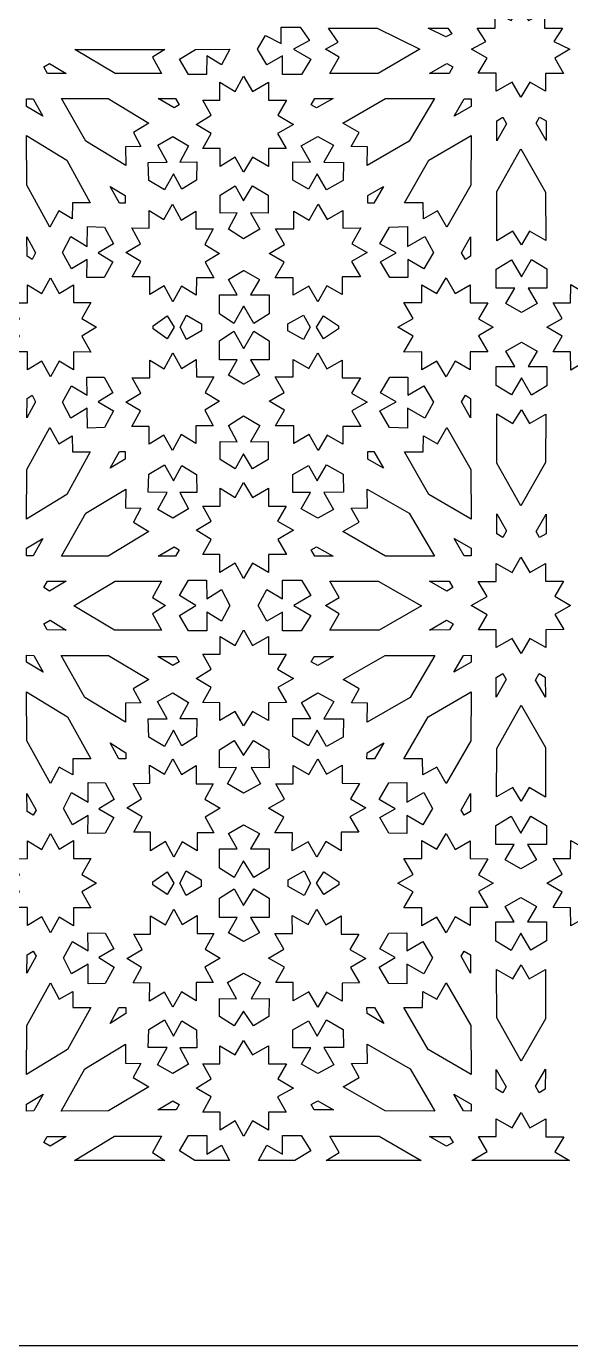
# Model space of a CAD drawing. Extents: x -340 to 340, y -245 to 245.
# Drawn here: x 176.7 to 235.5, y -245.1 to -102.7 of the extents above; entities that cross this region are included whole.
import ezdxf

# ---------------------------------------------------------------- set-up
doc = ezdxf.new("R2010")
doc.units = 0
doc.layers.add('LAYER_1', color=18, linetype='CONTINUOUS')

msp = doc.modelspace()

# ---------------------------------------------------------------- linework, layer by layer
at = {"layer": 'LAYER_1'}
msp.add_lwpolyline([(339.89, 144.89, 0.454904), (239.89, 244.89), (-340.11, 244.89), (-340.11, -245.11), (339.89, -245.11)], format="xyb", close=True, dxfattribs=at)
for points in [[(230.97, -102.06), (232.68, -101.19), (232.69, -102.88), (234.62, -102.87), (233.69, -104.31), (235.41, -105.16), (233.8, -106.14), (234.73, -107.77), (232.8, -107.77), (232.79, -109.7), (231.08, -108.7), (230.13, -110.35), (229.18, -108.7), (227.46, -109.69), (227.46, -107.75), (225.53, -107.75), (226.48, -106.12), (224.8, -105.16), (226.36, -104.32), (225.41, -102.9), (227.35, -102.89), (227.34, -101.2), (229.07, -102.07), (230.01, -100.62)], [(207.31, -104.22), (205.57, -105.16), (207.45, -106.23), (206.44, -107.9), (204.39, -107.9), (204.38, -105.88), (202.72, -106.86), (201.69, -105.16), (202.57, -103.68), (204.24, -104.53), (204.24, -102.77), (206.3, -102.77)], [(214.6, -102.88), (219.23, -105.16), (214.73, -107.77), (209.51, -107.78), (210.52, -106.03), (209.03, -105.16), (210.39, -104.4), (209.37, -102.87)], [(222.68, -103.49), (222.02, -103.82), (220.14, -102.88), (222.25, -102.87)], [(190.35, -106.03), (191.32, -107.78), (186.34, -107.77), (181.98, -105.18), (191.71, -105.18)], [(197.8, -106.86), (196.22, -105.88), (196.21, -107.9), (194.25, -107.9), (193.29, -106.23), (195.01, -105.18), (198.71, -105.16)], [(181.06, -107.77), (179.04, -107.78), (178.64, -107.07), (179.26, -106.7)], [(222.8, -107.07), (222.38, -107.78), (220.26, -107.77), (222.14, -106.7)], [(201.17, -109.71), (202.9, -108.71), (202.89, -110.65), (204.82, -110.65), (203.88, -112.28), (205.57, -113.27), (203.87, -114.25), (204.81, -115.88), (202.88, -115.87), (202.87, -117.81), (201.16, -116.81), (200.2, -118.44), (199.3, -116.81), (197.66, -117.81), (197.65, -115.87), (195.81, -115.88), (196.7, -114.25), (195.08, -113.27), (196.7, -112.28), (195.8, -110.65), (197.64, -110.65), (197.64, -108.71), (199.28, -109.71), (200.2, -108.07)], [(177.48, -110.52), (178.51, -112.4), (176.76, -111.34), (176.76, -110.52)], [(189.98, -113.13), (188.31, -114.13), (189.11, -115.65), (187.46, -115.68), (187.47, -117.71), (183.15, -115.1), (180.54, -110.48), (185.57, -110.47)], [(193.25, -111.16), (192.71, -111.48), (190.98, -110.46), (192.86, -110.46)], [(209.86, -110.46), (208.05, -111.48), (207.49, -111.16), (207.9, -110.46)], [(220.8, -110.48), (218.07, -115.1), (213.55, -117.71), (213.56, -115.68), (211.82, -115.65), (212.67, -114.13), (210.92, -113.13), (215.53, -110.47)], [(224.76, -111.34), (222.93, -112.4), (224.01, -110.52), (224.77, -110.52)], [(228.58, -113.21), (227.52, -115.04), (227.53, -112.87), (228.18, -112.49)], [(232.86, -112.89), (232.87, -115.01), (231.78, -113.14), (232.14, -112.48)], [(181.12, -117.12), (183.65, -121.75), (181.72, -121.73), (181.68, -123.47), (180.24, -122.62), (179.28, -124.37), (176.8, -119.84), (176.77, -114.46)], [(194.26, -115.6), (193.31, -117.35), (195.14, -117.33), (195.13, -119.28), (193.53, -120.28), (192.62, -118.6), (191.66, -120.35), (189.96, -119.33), (189.91, -117.38), (191.94, -117.36), (190.94, -115.51), (192.56, -114.57)], [(209.91, -115.51), (208.86, -117.36), (210.99, -117.38), (210.94, -119.33), (209.15, -120.35), (208.15, -118.6), (207.19, -120.28), (205.52, -119.28), (205.5, -117.33), (207.43, -117.35), (206.43, -115.6), (208.21, -114.57)], [(224.72, -119.84), (222.13, -124.37), (221.12, -122.62), (219.61, -123.47), (219.57, -121.73), (217.55, -121.75), (220.2, -117.12), (224.76, -114.46)], [(232.79, -120.58), (232.82, -125.81), (231.07, -124.79), (230.18, -126.29), (229.28, -124.8), (227.54, -125.83), (227.52, -120.5), (230.14, -115.91)], [(187.41, -120.96), (187.42, -121.78), (186.8, -121.77), (185.79, -119.97)], [(202.84, -120.9), (202.86, -122.85), (200.94, -122.83), (201.94, -124.58), (200.2, -125.61), (198.55, -124.58), (199.51, -122.83), (197.67, -122.85), (197.68, -120.9), (199.28, -119.91), (200.2, -121.53), (201.17, -119.91)], [(214.25, -121.77), (213.6, -121.78), (213.61, -120.96), (215.3, -119.97)], [(193.46, -123.6), (195.03, -122.65), (195.03, -124.55), (196.92, -124.55), (196, -126.23), (197.59, -127.2), (196.04, -128.14), (196.97, -129.84), (195.1, -129.84), (195.09, -131.72), (193.5, -130.75), (192.57, -132.42), (191.63, -130.69), (190.06, -131.64), (190.07, -129.74), (188.17, -129.74), (189.09, -128.06), (187.5, -127.1), (189.05, -126.15), (188.13, -124.45), (189.99, -124.46), (190, -122.57), (191.59, -123.54), (192.52, -121.87)], [(209.23, -123.54), (210.9, -122.57), (210.9, -124.46), (212.86, -124.45), (211.89, -126.15), (213.52, -127.1), (211.84, -128.06), (212.81, -129.74), (210.83, -129.74), (210.83, -131.64), (209.18, -130.69), (208.2, -132.42), (207.23, -130.75), (205.56, -131.72), (205.55, -129.84), (203.6, -129.84), (204.57, -128.14), (202.94, -127.2), (204.61, -126.23), (203.64, -124.55), (205.63, -124.55), (205.62, -122.65), (207.27, -123.6), (208.26, -121.87)], [(185.19, -124.36), (186.16, -126.15), (184.49, -127.15), (186.09, -128.11), (185.14, -129.79), (183.28, -129.8), (183.3, -127.87), (181.63, -128.87), (180.65, -127.09), (181.54, -125.38), (183.31, -126.44), (183.33, -124.31)], [(217.9, -126.44), (219.75, -125.38), (220.69, -127.09), (219.66, -128.87), (217.92, -127.87), (217.94, -129.8), (215.99, -129.79), (214.99, -128.11), (216.67, -127.15), (214.92, -126.15), (215.94, -124.36), (217.88, -124.31)], [(177.74, -127.13), (177.36, -127.84), (176.83, -127.51), (176.81, -125.42)], [(224.7, -127.51), (224.14, -127.84), (223.73, -127.13), (224.71, -125.42)], [(232.93, -128.88), (232.94, -130.94), (230.92, -130.95), (231.9, -132.61), (230.21, -133.57), (228.51, -132.62), (229.48, -130.95), (227.47, -130.96), (227.45, -128.9), (229.11, -127.88), (230.2, -129.72), (231.27, -127.87)], [(201.91, -130), (200.93, -131.67), (202.95, -131.67), (202.95, -133.73), (201.29, -134.75), (200.23, -132.9), (200.2, -132.95), (200.18, -132.9), (199.16, -134.75), (197.58, -133.73), (197.59, -131.67), (199.51, -131.67), (198.58, -130), (200.18, -129.05), (200.2, -129.06), (200.23, -129.05)], [(180.3, -131.53), (181.85, -130.58), (181.85, -132.51), (183.7, -132.51), (182.75, -134.23), (184.33, -135.18), (182.75, -136.12), (183.7, -137.85), (181.85, -137.84), (181.85, -139.78), (180.3, -138.83), (179.36, -140.52), (178.43, -138.82), (176.87, -139.76), (176.87, -137.82), (175.03, -137.82), (175.99, -136.1), (174.48, -135.18), (175.99, -134.26), (175.03, -132.54), (176.87, -132.53), (176.87, -130.6), (178.43, -131.53), (179.36, -129.84)], [(223.02, -131.53), (224.65, -130.6), (224.64, -132.53), (226.57, -132.54), (225.57, -134.26), (227.15, -135.18), (225.57, -136.1), (226.57, -137.82), (224.64, -137.82), (224.65, -139.76), (223.02, -138.82), (222.05, -140.52), (221.06, -138.83), (219.43, -139.78), (219.43, -137.84), (217.5, -137.85), (218.49, -136.12), (216.84, -135.18), (218.49, -134.23), (217.5, -132.51), (219.43, -132.51), (219.43, -130.58), (221.06, -131.53), (222.05, -129.84)], [(239.11, -131.6), (240.78, -130.63), (240.78, -132.62), (242.68, -132.62), (241.73, -134.27), (243.3, -135.18), (241.73, -136.09), (242.68, -137.74), (240.78, -137.74), (240.78, -139.73), (239.11, -138.76), (238.15, -140.44), (237.2, -138.81), (235.51, -139.79), (235.5, -137.83), (233.62, -137.83), (234.59, -136.15), (232.92, -135.18), (234.59, -134.21), (233.62, -132.53), (235.5, -132.53), (235.51, -130.57), (237.2, -131.55), (238.15, -129.92)], [(195.64, -134.81), (195.65, -135.18), (195.64, -135.55), (194.02, -136.5), (193.35, -135.18), (194.02, -133.86)], [(207.39, -135.18), (206.68, -136.5), (204.99, -135.55), (204.97, -135.18), (204.99, -134.81), (206.68, -133.86)], [(192.71, -135.18), (191.96, -136.42), (190.42, -135.34), (190.42, -135.18), (190.42, -135.02), (191.96, -133.94)], [(210.46, -135.02), (210.45, -135.18), (210.46, -135.34), (208.84, -136.42), (208.05, -135.18), (208.84, -133.94)], [(202.95, -136.63), (202.95, -138.69), (200.93, -138.69), (201.91, -140.35), (200.23, -141.31), (200.2, -141.3), (200.18, -141.31), (198.58, -140.35), (199.51, -138.69), (197.59, -138.69), (197.58, -136.63), (199.16, -135.61), (200.18, -137.45), (200.2, -137.41), (200.23, -137.45), (201.29, -135.61)], [(193.5, -139.61), (195.09, -138.64), (195.1, -140.52), (196.97, -140.52), (196.04, -142.22), (197.59, -143.16), (196, -144.13), (196.92, -145.8), (195.03, -145.81), (195.03, -147.71), (193.46, -146.76), (192.52, -148.49), (191.59, -146.82), (190, -147.79), (189.99, -145.9), (188.13, -145.9), (189.05, -144.2), (187.5, -143.26), (189.09, -142.3), (188.17, -140.62), (190.07, -140.62), (190.06, -138.72), (191.63, -139.67), (192.57, -137.94)], [(209.18, -139.67), (210.83, -138.72), (210.83, -140.62), (212.81, -140.62), (211.84, -142.3), (213.52, -143.26), (211.89, -144.2), (212.86, -145.9), (210.9, -145.9), (210.9, -147.79), (209.23, -146.82), (208.26, -148.49), (207.27, -146.76), (205.62, -147.71), (205.63, -145.81), (203.64, -145.8), (204.61, -144.13), (202.94, -143.16), (204.57, -142.22), (203.6, -140.52), (205.55, -140.52), (205.56, -138.64), (207.23, -139.61), (208.2, -137.94)], [(231.9, -137.75), (230.92, -139.41), (232.94, -139.42), (232.93, -141.48), (231.27, -142.49), (230.2, -140.64), (229.11, -142.48), (227.45, -141.46), (227.47, -139.4), (229.48, -139.41), (228.51, -137.74), (230.21, -136.79)], [(185.14, -140.57), (186.09, -142.25), (184.49, -143.21), (186.16, -144.21), (185.19, -146), (183.33, -146.05), (183.31, -143.92), (181.54, -144.98), (180.65, -143.27), (181.63, -141.49), (183.3, -142.49), (183.28, -140.56)], [(217.92, -142.49), (219.66, -141.49), (220.69, -143.27), (219.75, -144.98), (217.9, -143.92), (217.88, -146.05), (215.94, -146), (214.92, -144.21), (216.67, -143.21), (214.99, -142.25), (215.99, -140.57), (217.94, -140.56)], [(177.74, -143.23), (176.81, -144.94), (176.83, -142.85), (177.36, -142.52)], [(224.7, -142.85), (224.71, -144.94), (223.73, -143.23), (224.14, -142.52)], [(201.94, -145.78), (200.94, -147.53), (202.86, -147.51), (202.84, -149.46), (201.17, -150.45), (200.2, -148.83), (199.28, -150.45), (197.68, -149.46), (197.67, -147.51), (199.51, -147.53), (198.55, -145.78), (200.2, -144.75)], [(231.07, -145.56), (232.82, -144.55), (232.79, -149.78), (230.14, -154.45), (227.52, -149.86), (227.54, -144.53), (229.28, -145.56), (230.18, -144.07)], [(180.24, -147.74), (181.68, -146.89), (181.72, -148.63), (183.65, -148.61), (181.12, -153.24), (176.77, -155.9), (176.8, -150.52), (179.28, -145.99)], [(224.72, -150.52), (224.76, -155.9), (220.2, -153.24), (217.55, -148.61), (219.57, -148.63), (219.61, -146.89), (221.12, -147.74), (222.13, -145.99)], [(187.41, -149.4), (185.79, -150.39), (186.8, -148.59), (187.42, -148.58)], [(214.25, -148.59), (215.3, -150.39), (213.61, -149.4), (213.6, -148.58)], [(192.62, -151.76), (193.53, -150.08), (195.13, -151.08), (195.14, -153.02), (193.31, -153.01), (194.26, -154.76), (192.56, -155.79), (190.94, -154.85), (191.94, -153), (189.91, -152.98), (189.96, -151.03), (191.66, -150.01)], [(210.94, -151.03), (210.99, -152.98), (208.86, -153), (209.91, -154.85), (208.21, -155.79), (206.43, -154.76), (207.43, -153.01), (205.5, -153.02), (205.52, -151.08), (207.19, -150.08), (208.15, -151.76), (209.15, -150.01)], [(201.16, -153.55), (202.87, -152.55), (202.88, -154.49), (204.81, -154.48), (203.87, -156.11), (205.57, -157.09), (203.88, -158.08), (204.82, -159.71), (202.89, -159.71), (202.9, -161.64), (201.17, -160.65), (200.2, -162.29), (199.28, -160.65), (197.64, -161.64), (197.64, -159.71), (195.8, -159.71), (196.7, -158.08), (195.08, -157.09), (196.7, -156.11), (195.81, -154.48), (197.65, -154.49), (197.66, -152.55), (199.3, -153.55), (200.2, -151.92)], [(187.46, -154.68), (189.11, -154.71), (188.31, -156.23), (189.98, -157.23), (185.57, -159.89), (180.54, -159.88), (183.15, -155.26), (187.47, -152.65)], [(218.07, -155.26), (220.8, -159.88), (215.53, -159.89), (210.92, -157.23), (212.67, -156.23), (211.82, -154.71), (213.56, -154.68), (213.55, -152.65)], [(228.58, -157.15), (228.18, -157.87), (227.53, -157.48), (227.52, -155.32)], [(232.86, -157.47), (232.14, -157.88), (231.78, -157.22), (232.87, -155.35)], [(177.48, -159.84), (176.76, -159.84), (176.76, -159.02), (178.51, -157.96)], [(224.76, -159.02), (224.77, -159.84), (224.01, -159.84), (222.93, -157.96)], [(193.25, -159.2), (192.86, -159.9), (190.98, -159.9), (192.71, -158.88)], [(209.86, -159.9), (207.9, -159.9), (207.49, -159.2), (208.05, -158.88)], [(231.08, -161.66), (232.79, -160.66), (232.8, -162.59), (234.73, -162.58), (233.8, -164.22), (235.49, -165.2), (233.8, -166.18), (234.75, -167.81), (232.81, -167.82), (232.82, -169.75), (231.1, -168.76), (230.15, -170.41), (229.2, -168.76), (227.48, -169.76), (227.48, -167.83), (225.55, -167.84), (226.48, -166.2), (224.78, -165.22), (226.48, -164.24), (225.53, -162.61), (227.46, -162.61), (227.46, -160.67), (229.18, -161.66), (230.13, -160.01)], [(181.06, -162.59), (179.26, -163.66), (178.64, -163.28), (179.04, -162.58)], [(190.35, -164.33), (191.77, -165.22), (190.36, -166.12), (191.33, -167.86), (186.25, -167.87), (181.88, -165.24), (186.34, -162.59), (191.32, -162.58)], [(196.21, -162.46), (196.22, -164.48), (197.8, -163.5), (198.71, -165.2), (197.81, -166.9), (196.22, -165.92), (196.22, -167.94), (194.26, -167.95), (193.29, -166.28), (195.04, -165.2), (193.29, -164.13), (194.25, -162.46)], [(207.45, -164.13), (205.61, -165.2), (207.45, -166.28), (206.43, -167.95), (204.38, -167.94), (204.38, -165.92), (202.72, -166.9), (201.77, -165.2), (202.72, -163.5), (204.38, -164.48), (204.39, -162.46), (206.44, -162.46)], [(214.73, -162.59), (219.4, -165.24), (214.82, -167.87), (209.5, -167.86), (210.52, -166.12), (209.04, -165.22), (210.52, -164.33), (209.51, -162.58)], [(222.8, -163.28), (222.14, -163.66), (220.26, -162.59), (222.38, -162.58)], [(181.05, -167.86), (178.99, -167.85), (178.62, -167.2), (179.31, -166.79)], [(201.16, -169.54), (202.87, -168.54), (202.88, -170.47), (204.81, -170.46), (203.87, -172.1), (205.57, -173.08), (203.88, -174.06), (204.82, -175.69), (202.89, -175.7), (202.9, -177.63), (201.17, -176.64), (200.2, -178.19), (199.28, -176.64), (197.64, -177.63), (197.64, -175.7), (195.8, -175.69), (196.7, -174.06), (195.08, -173.08), (196.7, -172.1), (195.81, -170.46), (197.65, -170.47), (197.66, -168.54), (199.3, -169.54), (200.18, -167.88), (200.2, -167.96), (200.23, -167.88)], [(222.81, -167.2), (222.43, -167.85), (220.27, -167.86), (222.1, -166.79)], [(177.54, -170.59), (178.55, -172.42), (176.76, -171.34), (176.76, -170.58)], [(185.63, -170.61), (189.96, -173.21), (188.29, -174.22), (189.1, -175.73), (187.45, -175.77), (187.46, -177.79), (183.05, -175.15), (180.51, -170.59)], [(192.92, -170.72), (193.24, -171.28), (192.56, -171.68), (190.94, -170.7)], [(208.21, -171.68), (207.5, -171.28), (207.83, -170.72), (209.91, -170.7)], [(218.17, -175.15), (213.55, -177.79), (213.57, -175.77), (211.84, -175.73), (212.69, -174.22), (210.94, -173.21), (215.47, -170.61), (220.83, -170.59)], [(224.76, -171.34), (222.89, -172.42), (223.95, -170.59), (224.77, -170.58)], [(228.54, -173.21), (227.46, -175.09), (227.46, -172.97), (228.17, -172.55)], [(232.77, -172.93), (232.78, -175.1), (231.72, -173.27), (232.12, -172.55)], [(181.19, -177.24), (183.7, -181.75), (181.77, -181.75), (181.75, -183.49), (180.3, -182.65), (179.35, -184.42), (176.79, -179.81), (176.76, -174.53)], [(194.25, -175.67), (193.3, -177.42), (195.14, -177.4), (195.13, -179.35), (193.53, -180.35), (192.62, -178.67), (191.66, -180.42), (189.96, -179.41), (189.9, -177.46), (191.94, -177.43), (190.92, -175.58), (192.55, -174.64)], [(209.93, -175.58), (208.86, -177.43), (210.99, -177.46), (210.94, -179.41), (209.15, -180.42), (208.15, -178.67), (207.19, -180.35), (205.52, -179.35), (205.51, -177.4), (207.44, -177.42), (206.44, -175.67), (208.22, -174.64)], [(224.74, -179.81), (222.05, -184.42), (221.06, -182.65), (219.54, -183.49), (219.52, -181.75), (217.5, -181.75), (220.13, -177.24), (224.76, -174.53)], [(232.8, -180.55), (232.79, -185.89), (231.04, -184.86), (230.15, -186.35), (229.26, -184.86), (227.51, -185.88), (227.52, -180.65), (230.17, -175.97)], [(187.49, -181.1), (187.5, -181.76), (186.72, -181.75), (185.78, -180.05)], [(202.93, -180.78), (202.95, -182.73), (201.02, -182.71), (202.02, -184.46), (200.2, -185.48), (198.47, -184.46), (199.43, -182.71), (197.59, -182.73), (197.6, -180.78), (199.19, -179.78), (200.2, -181.39), (201.26, -179.78)], [(214.33, -181.75), (213.51, -181.76), (213.52, -181.1), (215.32, -180.05)], [(193.49, -183.45), (195.09, -182.48), (195.09, -184.47), (196.91, -184.46), (196, -186.11), (197.65, -187.1), (196.06, -188.07), (196.99, -189.74), (195.19, -189.75), (195.2, -191.71), (193.57, -190.74), (192.68, -192.38), (191.75, -190.7), (190.16, -191.68), (190.16, -189.69), (188.34, -189.69), (189.25, -188.04), (187.6, -187.06), (189.19, -186.08), (188.26, -184.41), (190.06, -184.4), (190.05, -182.44), (191.67, -183.42), (192.57, -181.78)], [(209.14, -183.42), (210.84, -182.44), (210.83, -184.4), (212.72, -184.41), (211.74, -186.08), (213.41, -187.06), (211.68, -188.04), (212.63, -189.69), (210.73, -189.69), (210.73, -191.68), (209.06, -190.7), (208.09, -192.38), (207.15, -190.74), (205.45, -191.71), (205.46, -189.75), (203.57, -189.74), (204.55, -188.07), (202.88, -187.1), (204.61, -186.11), (203.66, -184.46), (205.56, -184.47), (205.56, -182.48), (207.23, -183.45), (208.2, -181.78)], [(185.26, -184.35), (186.24, -186.14), (184.58, -187.15), (186.19, -188.1), (185.25, -189.78), (183.39, -189.81), (183.4, -187.88), (181.74, -188.9), (180.74, -187.12), (181.62, -185.4), (183.4, -186.45), (183.4, -184.32)], [(217.81, -186.45), (219.67, -185.4), (220.59, -187.12), (219.55, -188.9), (217.81, -187.88), (217.82, -189.81), (215.87, -189.78), (214.89, -188.1), (216.57, -187.15), (214.83, -186.14), (215.86, -184.35), (217.81, -184.32)], [(177.8, -187.3), (177.49, -187.86), (176.82, -187.45), (176.81, -185.49)], [(224.7, -187.45), (224, -187.86), (223.68, -187.3), (224.71, -185.49)], [(230.14, -189.78), (231.22, -187.94), (232.88, -188.96), (232.88, -191.02), (230.86, -191.01), (231.83, -192.68), (230.14, -193.63), (228.45, -192.68), (229.42, -191.01), (227.41, -191.01), (227.41, -188.95), (229.07, -187.94)], [(201.92, -189.83), (200.94, -191.49), (202.96, -191.49), (202.95, -193.56), (201.29, -194.56), (200.2, -192.78), (199.17, -194.56), (197.58, -193.56), (197.58, -191.49), (199.5, -191.49), (198.56, -189.83), (200.2, -188.89)], [(180.3, -191.53), (181.85, -190.59), (181.85, -192.52), (183.7, -192.52), (182.75, -194.24), (184.33, -195.19), (182.75, -196.13), (183.7, -197.86), (181.85, -197.85), (181.85, -199.79), (180.3, -198.84), (179.36, -200.53), (178.43, -198.83), (176.87, -199.77), (176.87, -197.83), (175.03, -197.82), (175.99, -196.1), (174.48, -195.19), (175.99, -194.27), (175.03, -192.55), (176.87, -192.54), (176.87, -190.61), (178.43, -191.54), (179.36, -189.84)], [(223.02, -191.54), (224.65, -190.61), (224.64, -192.54), (226.57, -192.55), (225.57, -194.27), (227.15, -195.19), (225.57, -196.1), (226.57, -197.82), (224.64, -197.83), (224.65, -199.77), (223.02, -198.83), (222.05, -200.53), (221.06, -198.84), (219.43, -199.79), (219.43, -197.85), (217.5, -197.86), (218.49, -196.13), (216.84, -195.19), (218.49, -194.24), (217.5, -192.52), (219.43, -192.52), (219.43, -190.59), (221.06, -191.53), (222.05, -189.84)], [(239.11, -191.6), (240.78, -190.64), (240.78, -192.63), (242.68, -192.63), (241.73, -194.27), (243.3, -195.19), (241.73, -196.1), (242.68, -197.75), (240.78, -197.75), (240.78, -199.74), (239.11, -198.77), (238.15, -200.45), (237.2, -198.82), (235.51, -199.8), (235.5, -197.84), (233.62, -197.83), (234.59, -196.16), (232.92, -195.19), (234.59, -194.21), (233.62, -192.54), (235.5, -192.54), (235.51, -190.58), (237.2, -191.56), (238.15, -189.93)], [(192.68, -195.19), (191.93, -196.42), (190.39, -195.35), (190.39, -195.19), (190.39, -195.03), (191.93, -193.95)], [(195.61, -194.82), (195.62, -195.19), (195.61, -195.55), (193.99, -196.5), (193.32, -195.19), (193.99, -193.87)], [(207.42, -195.19), (206.72, -196.5), (205.02, -195.55), (205, -195.19), (205.02, -194.82), (206.72, -193.87)], [(210.49, -195.03), (210.48, -195.19), (210.49, -195.35), (208.87, -196.42), (208.08, -195.19), (208.87, -193.95)], [(202.95, -196.82), (202.96, -198.88), (200.94, -198.89), (201.92, -200.55), (200.2, -201.48), (198.56, -200.55), (199.5, -198.89), (197.58, -198.88), (197.58, -196.82), (199.17, -195.81), (200.2, -197.59), (201.29, -195.81)], [(231.83, -197.69), (230.86, -199.36), (232.88, -199.36), (232.88, -201.42), (231.22, -202.43), (230.14, -200.59), (229.07, -202.44), (227.41, -201.43), (227.41, -199.36), (229.42, -199.36), (228.45, -197.7), (230.14, -196.74)], [(193.57, -199.63), (195.2, -198.66), (195.19, -200.62), (196.99, -200.63), (196.06, -202.3), (197.65, -203.27), (196, -204.26), (196.91, -205.91), (195.09, -205.9), (195.09, -207.89), (193.49, -206.92), (192.57, -208.59), (191.67, -206.96), (190.05, -207.93), (190.06, -205.97), (188.26, -205.96), (189.19, -204.29), (187.6, -203.32), (189.25, -202.33), (188.34, -200.68), (190.16, -200.69), (190.16, -198.7), (191.75, -199.67), (192.68, -198)], [(209.06, -199.67), (210.73, -198.7), (210.73, -200.69), (212.63, -200.68), (211.68, -202.33), (213.41, -203.32), (211.74, -204.29), (212.72, -205.96), (210.83, -205.97), (210.84, -207.93), (209.14, -206.96), (208.2, -208.59), (207.23, -206.92), (205.56, -207.89), (205.56, -205.9), (203.66, -205.91), (204.61, -204.26), (202.88, -203.27), (204.55, -202.3), (203.57, -200.63), (205.46, -200.62), (205.45, -198.66), (207.15, -199.63), (208.09, -198)], [(185.25, -200.59), (186.19, -202.28), (184.58, -203.22), (186.24, -204.24), (185.26, -206.02), (183.4, -206.06), (183.4, -203.92), (181.62, -204.97), (180.74, -203.25), (181.74, -201.48), (183.4, -202.49), (183.39, -200.56)], [(217.81, -202.49), (219.55, -201.48), (220.59, -203.25), (219.67, -204.97), (217.81, -203.92), (217.81, -206.06), (215.86, -206.02), (214.83, -204.24), (216.57, -203.22), (214.89, -202.28), (215.87, -200.59), (217.82, -200.56)], [(177.8, -203.08), (176.81, -204.89), (176.82, -202.92), (177.49, -202.51)], [(224.7, -202.92), (224.71, -204.89), (223.68, -203.08), (224, -202.51)], [(202.02, -205.91), (201.02, -207.67), (202.95, -207.64), (202.93, -209.59), (201.26, -210.59), (200.2, -208.99), (199.19, -210.59), (197.6, -209.59), (197.59, -207.64), (199.43, -207.67), (198.47, -205.91), (200.2, -204.89)], [(231.04, -205.51), (232.79, -204.49), (232.8, -209.82), (230.17, -214.4), (227.52, -209.73), (227.51, -204.5), (229.26, -205.51), (230.15, -204.02)], [(180.3, -207.72), (181.75, -206.88), (181.77, -208.62), (183.7, -208.62), (181.19, -213.14), (176.76, -215.85), (176.79, -210.56), (179.35, -205.96)], [(224.74, -210.56), (224.76, -215.85), (220.13, -213.14), (217.5, -208.62), (219.52, -208.62), (219.54, -206.88), (221.06, -207.72), (222.05, -205.96)], [(187.49, -209.27), (185.78, -210.32), (186.72, -208.62), (187.5, -208.62)], [(214.33, -208.62), (215.32, -210.32), (213.52, -209.27), (213.51, -208.62)], [(192.62, -211.7), (193.53, -210.03), (195.13, -211.03), (195.14, -212.98), (193.3, -212.96), (194.25, -214.71), (192.55, -215.73), (190.92, -214.79), (191.94, -212.94), (189.9, -212.92), (189.96, -210.97), (191.66, -209.95)], [(210.94, -210.97), (210.99, -212.92), (208.86, -212.94), (209.93, -214.79), (208.22, -215.73), (206.44, -214.71), (207.44, -212.96), (205.51, -212.98), (205.52, -211.03), (207.19, -210.03), (208.15, -211.7), (209.15, -209.95)], [(201.17, -213.73), (202.9, -212.74), (202.89, -214.68), (204.82, -214.68), (203.88, -216.31), (205.57, -217.3), (203.87, -218.27), (204.81, -219.91), (202.88, -219.9), (202.87, -221.84), (201.16, -220.83), (200.23, -222.49), (200.2, -222.41), (200.18, -222.49), (199.3, -220.83), (197.66, -221.84), (197.65, -219.9), (195.81, -219.91), (196.7, -218.27), (195.08, -217.3), (196.7, -216.31), (195.8, -214.68), (197.64, -214.68), (197.64, -212.74), (199.28, -213.73), (200.2, -212.18)], [(187.45, -214.6), (189.1, -214.64), (188.29, -216.15), (189.96, -217.17), (185.63, -219.76), (180.51, -219.79), (183.05, -215.22), (187.46, -212.58)], [(218.17, -215.22), (220.83, -219.79), (215.47, -219.76), (210.94, -217.17), (212.69, -216.15), (211.84, -214.64), (213.57, -214.6), (213.55, -212.58)], [(228.54, -217.16), (228.17, -217.82), (227.46, -217.4), (227.46, -215.29)], [(232.77, -217.44), (232.12, -217.83), (231.72, -217.11), (232.78, -215.28)], [(177.54, -219.78), (176.76, -219.79), (176.76, -219.03), (178.55, -217.95)], [(193.24, -219.09), (192.92, -219.65), (190.94, -219.67), (192.56, -218.69)], [(209.91, -219.67), (207.83, -219.65), (207.5, -219.09), (208.21, -218.69)], [(224.76, -219.03), (224.77, -219.79), (223.95, -219.78), (222.89, -217.95)], [(231.1, -221.61), (232.82, -220.62), (232.81, -222.56), (234.75, -222.56), (233.8, -224.19), (235.38, -225.11), (224.85, -225.11), (226.48, -224.17), (225.55, -222.54), (227.48, -222.54), (227.48, -220.61), (229.2, -221.61), (230.15, -219.96)], [(179.31, -223.58), (178.62, -223.18), (178.99, -222.52), (181.05, -222.52)], [(191.33, -222.51), (190.36, -224.26), (191.71, -225.11), (181.93, -225.11), (186.25, -222.5)], [(196.22, -222.43), (196.22, -224.45), (197.81, -223.48), (198.68, -225.11), (194.94, -225.11), (193.29, -224.09), (194.26, -222.43)], [(207.45, -224.09), (205.72, -225.11), (201.8, -225.11), (202.72, -223.48), (204.38, -224.45), (204.38, -222.43), (206.43, -222.43)], [(219.35, -225.11), (209.1, -225.11), (210.52, -224.26), (209.5, -222.51), (214.82, -222.5)], [(222.43, -222.52), (222.81, -223.18), (222.1, -223.58), (220.27, -222.52)]]:
    msp.add_lwpolyline(points, close=True, dxfattribs=at)

doc.saveas('drawing.dxf')
